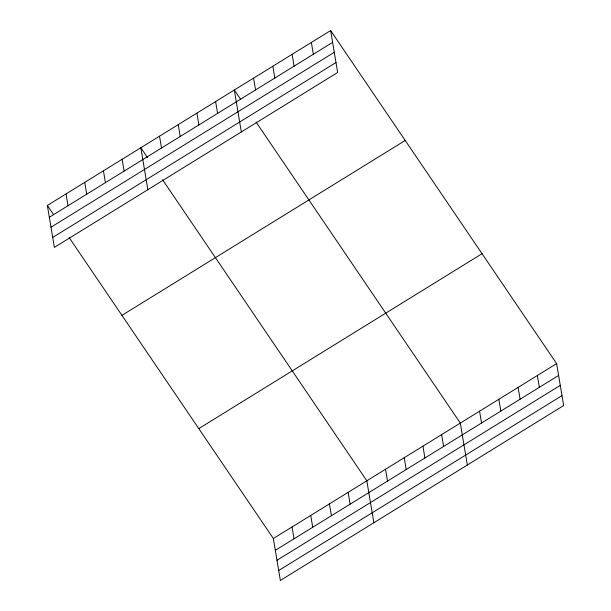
<?xml version="1.0" encoding="UTF-8"?>
<svg xmlns="http://www.w3.org/2000/svg" width="611" height="611" viewBox="0 0 611 611"><rect width="100%" height="100%" fill="white"/><g stroke="black" fill="none" stroke-linecap="round" stroke-linejoin="round"><path stroke-width="0.92" d="M330.635 30.55L337.646 72.488L54.371 247.386L47.352 205.449L330.635 30.55L556.629 363.614L563.648 405.551L280.365 580.45L273.354 538.512L69.104 237.503M49.331 217.272L332.613 42.373M50.996 227.208L334.27 52.309M52.706 237.45L335.989 62.551M121.933 315.36L405.208 140.461M198.774 428.601L482.048 253.702M273.354 538.512L556.629 363.614M275.332 550.335L558.607 375.437M276.989 560.272L560.272 385.373M278.708 570.514L561.983 395.615M240.535 99.173L234.319 90.016L241.337 131.953M256.07 122.07L460.312 423.079L467.331 465.017M147.564 157.653L140.836 147.732L147.854 189.67M162.587 179.787L366.829 480.796L373.848 522.733M47.352 205.449L53.569 214.606M537.367 375.505L539.345 387.328M518.105 387.397L520.083 399.22M498.843 399.296L500.821 411.111M479.574 411.188L481.552 423.003M441.616 434.62L443.594 446.442M422.919 446.167L424.897 457.983M404.222 457.708L406.2 469.531M385.526 469.256L387.504 481.071M311.366 42.442L313.344 54.264M292.104 54.333L294.082 66.156M348.133 492.336L350.111 504.159M272.842 66.232L274.82 78.048M329.436 503.884L331.414 515.699M253.58 78.124L255.558 89.939M310.739 515.424L312.717 527.247M292.043 526.972L294.021 538.787M215.622 101.556L217.6 113.379M196.925 113.104L198.903 124.919M178.229 124.644L180.207 136.467M159.532 136.192L161.51 148.007M122.139 159.272L124.117 171.095M103.442 170.82L105.42 182.636M84.746 182.361L86.724 194.183M66.049 193.901L68.027 205.724"/></g></svg>
